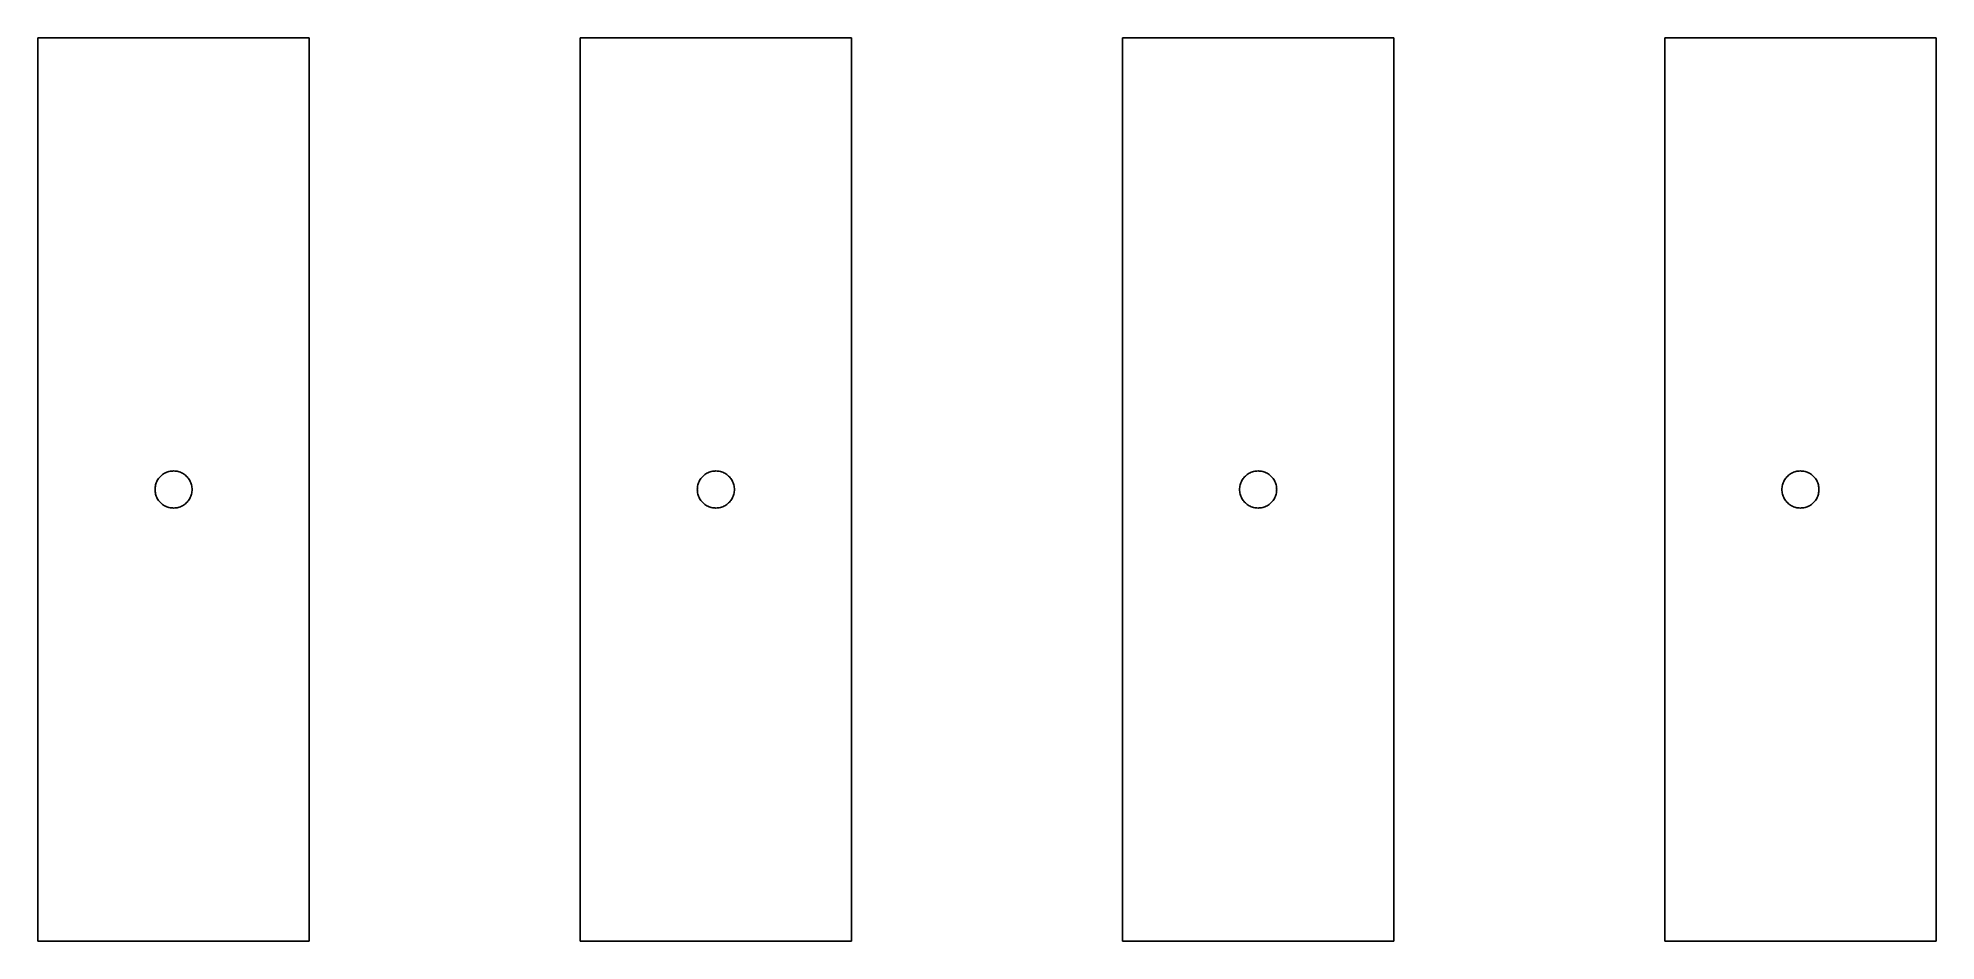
# Model space of a CAD drawing. Header units: metres. Extents: x -15 to 195, y -50 to 50.
import ezdxf

# ---------------------------------------------------------------- set-up
doc = ezdxf.new("R2010")
doc.units = ezdxf.units.M

msp = doc.modelspace()

# ---------------------------------------------------------------- linework, layer by layer
for p, q in [((15, 50), (-15, 50)), ((-15, 50), (-15, -50)), ((15, -50), (15, 50)), ((75, 50), (45, 50)), ((45, 50), (45, -50)), ((75, -50), (75, 50)), ((135, 50), (105, 50)), ((105, 50), (105, -50)), ((135, -50), (135, 50)), ((195, 50), (165, 50)), ((165, 50), (165, -50)), ((195, -50), (195, 50)), ((-2.04999, 0), (-2.04594, 0.128708)), ((-2.04594, -0.128708), (-2.04999, 0)), ((-2.04594, 0.128708), (-2.03383, 0.256927)), ((-2.03383, 0.256927), (-2.01369, 0.384125)), ((-2.01369, 0.384125), (-1.98558, 0.509811)), ((-1.98558, 0.509811), (-1.94966, 0.633484)), ((-1.94966, 0.633484), (-1.90604, 0.754654)), ((-1.90604, 0.754654), (-1.85489, 0.872833)), ((-1.85489, 0.872833), (-1.79642, 0.987595)), ((-1.79642, 0.987595), (-1.73087, 1.09843)), ((-1.73087, 1.09843), (-1.65848, 1.20496)), ((-1.65848, 1.20496), (-1.57954, 1.30672)), ((-1.57954, 1.30672), (-1.49438, 1.40332)), ((-1.49438, 1.40332), (-1.40332, 1.49438)), ((-1.40332, 1.49438), (-1.30672, 1.57954)), ((-1.30672, 1.57954), (-1.20496, 1.65848)), ((-1.20496, 1.65848), (-1.09843, 1.73087)), ((-1.09843, 1.73087), (-0.987595, 1.79642)), ((-0.987595, 1.79642), (-0.872833, 1.85489)), ((-0.872833, 1.85489), (-0.754654, 1.90604)), ((-0.754654, 1.90604), (-0.633484, 1.94966)), ((-0.633484, 1.94966), (-0.509811, 1.98558)), ((-0.509811, 1.98558), (-0.384125, 2.01369)), ((-0.384125, 2.01369), (-0.256927, 2.03383)), ((-0.256927, 2.03383), (-0.128708, 2.04594)), ((-0.128708, 2.04594), (0, 2.04999)), ((0, 2.04999), (0.128708, 2.04594)), ((0.128708, 2.04594), (0.256927, 2.03383)), ((0.256927, 2.03383), (0.384125, 2.01369)), ((0.384125, 2.01369), (0.509811, 1.98558)), ((0.509811, 1.98558), (0.633484, 1.94966)), ((0.633484, 1.94966), (0.754654, 1.90604)), ((0.754654, 1.90604), (0.872833, 1.85489)), ((0.872833, 1.85489), (0.987595, 1.79642)), ((0.987595, 1.79642), (1.09843, 1.73087)), ((1.09843, 1.73087), (1.20496, 1.65848)), ((1.20496, 1.65848), (1.30672, 1.57954)), ((1.30672, 1.57954), (1.40332, 1.49438)), ((1.40332, 1.49438), (1.49438, 1.40332)), ((1.49438, 1.40332), (1.57954, 1.30672)), ((1.57954, 1.30672), (1.65848, 1.20496)), ((1.65848, 1.20496), (1.73087, 1.09843)), ((1.73087, 1.09843), (1.79642, 0.987595)), ((1.79642, 0.987595), (1.85489, 0.872833)), ((1.85489, 0.872833), (1.90604, 0.754654)), ((1.90604, 0.754654), (1.94966, 0.633484)), ((1.94966, 0.633484), (1.98558, 0.509811)), ((1.98558, 0.509811), (2.01369, 0.384125)), ((2.01369, 0.384125), (2.03383, 0.256927)), ((2.03383, 0.256927), (2.04594, 0.128708)), ((2.04594, 0.128708), (2.04999, 0)), ((2.04999, 0), (2.04594, -0.128708)), ((57.95, 0), (57.954, 0.128708)), ((57.954, -0.128708), (57.95, 0)), ((57.954, 0.128708), (57.9662, 0.256927)), ((57.9662, 0.256927), (57.9863, 0.384125)), ((57.9863, 0.384125), (58.0144, 0.509811)), ((58.0144, 0.509811), (58.0503, 0.633484)), ((58.0503, 0.633484), (58.0939, 0.754654)), ((58.0939, 0.754654), (58.1451, 0.872833)), ((58.1451, 0.872833), (58.2036, 0.987595)), ((58.2036, 0.987595), (58.2691, 1.09843)), ((58.2691, 1.09843), (58.3415, 1.20496)), ((58.3415, 1.20496), (58.4204, 1.30672)), ((58.4204, 1.30672), (58.5056, 1.40332)), ((58.5056, 1.40332), (58.5967, 1.49438)), ((58.5967, 1.49438), (58.6933, 1.57954)), ((58.6933, 1.57954), (58.795, 1.65848)), ((58.795, 1.65848), (58.9016, 1.73087)), ((58.9016, 1.73087), (59.0124, 1.79642)), ((59.0124, 1.79642), (59.1272, 1.85489)), ((59.1272, 1.85489), (59.2453, 1.90604)), ((59.2453, 1.90604), (59.3665, 1.94966)), ((59.3665, 1.94966), (59.4902, 1.98558)), ((59.4902, 1.98558), (59.6159, 2.01369)), ((59.6159, 2.01369), (59.7431, 2.03383)), ((59.7431, 2.03383), (59.8713, 2.04594)), ((59.8713, 2.04594), (60, 2.04999)), ((60, 2.04999), (60.1287, 2.04594)), ((60.1287, 2.04594), (60.2569, 2.03383)), ((60.2569, 2.03383), (60.3841, 2.01369)), ((60.3841, 2.01369), (60.5098, 1.98558)), ((60.5098, 1.98558), (60.6335, 1.94966)), ((60.6335, 1.94966), (60.7547, 1.90604)), ((60.7547, 1.90604), (60.8728, 1.85489)), ((60.8728, 1.85489), (60.9876, 1.79642)), ((60.9876, 1.79642), (61.0984, 1.73087)), ((61.0984, 1.73087), (61.205, 1.65848)), ((61.205, 1.65848), (61.3067, 1.57954)), ((61.3067, 1.57954), (61.4033, 1.49438)), ((61.4033, 1.49438), (61.4944, 1.40332)), ((61.4944, 1.40332), (61.5795, 1.30672)), ((61.5795, 1.30672), (61.6585, 1.20496)), ((61.6585, 1.20496), (61.7309, 1.09843)), ((61.7309, 1.09843), (61.7964, 0.987595)), ((61.7964, 0.987595), (61.8549, 0.872833)), ((61.8549, 0.872833), (61.906, 0.754654)), ((61.906, 0.754654), (61.9497, 0.633484)), ((61.9497, 0.633484), (61.9856, 0.509811)), ((61.9856, 0.509811), (62.0137, 0.384125)), ((62.0137, 0.384125), (62.0338, 0.256927)), ((62.0338, 0.256927), (62.0459, 0.128708)), ((62.0459, 0.128708), (62.05, 0)), ((62.05, 0), (62.0459, -0.128708)), ((117.95, 0), (117.954, 0.128708)), ((117.954, -0.128708), (117.95, 0)), ((117.954, 0.128708), (117.966, 0.256927)), ((117.966, 0.256927), (117.986, 0.384125)), ((117.986, 0.384125), (118.014, 0.509811)), ((118.014, 0.509811), (118.05, 0.633484)), ((118.05, 0.633484), (118.094, 0.754654)), ((118.094, 0.754654), (118.145, 0.872833)), ((118.145, 0.872833), (118.204, 0.987595)), ((118.204, 0.987595), (118.269, 1.09843)), ((118.269, 1.09843), (118.342, 1.20496)), ((118.342, 1.20496), (118.42, 1.30672)), ((118.42, 1.30672), (118.506, 1.40332)), ((118.506, 1.40332), (118.597, 1.49438)), ((118.597, 1.49438), (118.693, 1.57954)), ((118.693, 1.57954), (118.795, 1.65848)), ((118.795, 1.65848), (118.902, 1.73087)), ((118.902, 1.73087), (119.012, 1.79642)), ((119.012, 1.79642), (119.127, 1.85489)), ((119.127, 1.85489), (119.245, 1.90604)), ((119.245, 1.90604), (119.367, 1.94966)), ((119.367, 1.94966), (119.49, 1.98558)), ((119.49, 1.98558), (119.616, 2.01369)), ((119.616, 2.01369), (119.743, 2.03383)), ((119.743, 2.03383), (119.871, 2.04594)), ((119.871, 2.04594), (120, 2.04999)), ((120, 2.04999), (120.129, 2.04594)), ((120.129, 2.04594), (120.257, 2.03383)), ((120.257, 2.03383), (120.384, 2.01369)), ((120.384, 2.01369), (120.51, 1.98558)), ((120.51, 1.98558), (120.633, 1.94966)), ((120.633, 1.94966), (120.755, 1.90604)), ((120.755, 1.90604), (120.873, 1.85489)), ((120.873, 1.85489), (120.988, 1.79642)), ((120.988, 1.79642), (121.098, 1.73087)), ((121.098, 1.73087), (121.205, 1.65848)), ((121.205, 1.65848), (121.307, 1.57954)), ((121.307, 1.57954), (121.403, 1.49438)), ((121.403, 1.49438), (121.494, 1.40332)), ((121.494, 1.40332), (121.58, 1.30672)), ((121.58, 1.30672), (121.658, 1.20496)), ((121.658, 1.20496), (121.731, 1.09843)), ((121.731, 1.09843), (121.796, 0.987595)), ((121.796, 0.987595), (121.855, 0.872833)), ((121.855, 0.872833), (121.906, 0.754654)), ((121.906, 0.754654), (121.95, 0.633484)), ((121.95, 0.633484), (121.986, 0.509811)), ((121.986, 0.509811), (122.014, 0.384125)), ((122.014, 0.384125), (122.034, 0.256927)), ((122.034, 0.256927), (122.046, 0.128708)), ((122.046, 0.128708), (122.05, 0)), ((122.05, 0), (122.046, -0.128708)), ((177.95, 0), (177.954, 0.128708)), ((177.954, -0.128708), (177.95, 0)), ((177.954, 0.128708), (177.966, 0.256927)), ((177.966, 0.256927), (177.986, 0.384125)), ((177.986, 0.384125), (178.014, 0.509811)), ((178.014, 0.509811), (178.05, 0.633484)), ((178.05, 0.633484), (178.094, 0.754654)), ((178.094, 0.754654), (178.145, 0.872833)), ((178.145, 0.872833), (178.204, 0.987595)), ((178.204, 0.987595), (178.269, 1.09843)), ((178.269, 1.09843), (178.342, 1.20496)), ((178.342, 1.20496), (178.42, 1.30672)), ((178.42, 1.30672), (178.506, 1.40332)), ((178.506, 1.40332), (178.597, 1.49438)), ((178.597, 1.49438), (178.693, 1.57954)), ((178.693, 1.57954), (178.795, 1.65848)), ((178.795, 1.65848), (178.902, 1.73087)), ((178.902, 1.73087), (179.012, 1.79642)), ((179.012, 1.79642), (179.127, 1.85489)), ((179.127, 1.85489), (179.245, 1.90604)), ((179.245, 1.90604), (179.367, 1.94966)), ((179.367, 1.94966), (179.49, 1.98558)), ((179.49, 1.98558), (179.616, 2.01369)), ((179.616, 2.01369), (179.743, 2.03383)), ((179.743, 2.03383), (179.871, 2.04594)), ((179.871, 2.04594), (180, 2.04999)), ((180, 2.04999), (180.129, 2.04594)), ((180.129, 2.04594), (180.257, 2.03383)), ((180.257, 2.03383), (180.384, 2.01369)), ((180.384, 2.01369), (180.51, 1.98558)), ((180.51, 1.98558), (180.633, 1.94966)), ((180.633, 1.94966), (180.755, 1.90604)), ((180.755, 1.90604), (180.873, 1.85489)), ((180.873, 1.85489), (180.988, 1.79642)), ((180.988, 1.79642), (181.098, 1.73087)), ((181.098, 1.73087), (181.205, 1.65848)), ((181.205, 1.65848), (181.307, 1.57954)), ((181.307, 1.57954), (181.403, 1.49438)), ((181.403, 1.49438), (181.494, 1.40332)), ((181.494, 1.40332), (181.58, 1.30672)), ((181.58, 1.30672), (181.658, 1.20496)), ((181.658, 1.20496), (181.731, 1.09843)), ((181.731, 1.09843), (181.796, 0.987595)), ((181.796, 0.987595), (181.855, 0.872833)), ((181.855, 0.872833), (181.906, 0.754654)), ((181.906, 0.754654), (181.95, 0.633484)), ((181.95, 0.633484), (181.986, 0.509811)), ((181.986, 0.509811), (182.014, 0.384125)), ((182.014, 0.384125), (182.034, 0.256927)), ((182.034, 0.256927), (182.046, 0.128708)), ((182.046, 0.128708), (182.05, 0)), ((182.05, 0), (182.046, -0.128708)), ((-2.03383, -0.256927), (-2.04594, -0.128708)), ((-2.01369, -0.384125), (-2.03383, -0.256927)), ((-1.98558, -0.509811), (-2.01369, -0.384125)), ((-1.94966, -0.633484), (-1.98558, -0.509811)), ((-1.90604, -0.754654), (-1.94966, -0.633484)), ((-1.85489, -0.872833), (-1.90604, -0.754654)), ((-1.79642, -0.987595), (-1.85489, -0.872833)), ((-1.73087, -1.09843), (-1.79642, -0.987595)), ((-1.65848, -1.20496), (-1.73087, -1.09843)), ((-1.57954, -1.30672), (-1.65848, -1.20496)), ((-1.49438, -1.40332), (-1.57954, -1.30672)), ((-1.40332, -1.49438), (-1.49438, -1.40332)), ((-1.30672, -1.57954), (-1.40332, -1.49438)), ((-1.20496, -1.65848), (-1.30672, -1.57954)), ((-1.09843, -1.73087), (-1.20496, -1.65848)), ((-0.987595, -1.79642), (-1.09843, -1.73087)), ((-0.872833, -1.85489), (-0.987595, -1.79642)), ((-0.754654, -1.90604), (-0.872833, -1.85489)), ((-0.633484, -1.94966), (-0.754654, -1.90604)), ((-0.509811, -1.98558), (-0.633484, -1.94966)), ((-0.384125, -2.01369), (-0.509811, -1.98558)), ((-0.256927, -2.03383), (-0.384125, -2.01369)), ((-0.128708, -2.04594), (-0.256927, -2.03383)), ((0, -2.04999), (-0.128708, -2.04594)), ((0.128708, -2.04594), (0, -2.04999)), ((0.256927, -2.03383), (0.128708, -2.04594)), ((0.384125, -2.01369), (0.256927, -2.03383)), ((0.509811, -1.98558), (0.384125, -2.01369)), ((0.633484, -1.94966), (0.509811, -1.98558)), ((0.754654, -1.90604), (0.633484, -1.94966)), ((0.872833, -1.85489), (0.754654, -1.90604)), ((0.987595, -1.79642), (0.872833, -1.85489)), ((1.09843, -1.73087), (0.987595, -1.79642)), ((1.20496, -1.65848), (1.09843, -1.73087)), ((1.30672, -1.57954), (1.20496, -1.65848)), ((1.40332, -1.49438), (1.30672, -1.57954)), ((1.49438, -1.40332), (1.40332, -1.49438)), ((1.57954, -1.30672), (1.49438, -1.40332)), ((1.65848, -1.20496), (1.57954, -1.30672)), ((1.73087, -1.09843), (1.65848, -1.20496)), ((1.79642, -0.987595), (1.73087, -1.09843)), ((1.85489, -0.872833), (1.79642, -0.987595)), ((1.90604, -0.754654), (1.85489, -0.872833)), ((1.94966, -0.633484), (1.90604, -0.754654)), ((1.98558, -0.509811), (1.94966, -0.633484)), ((2.01369, -0.384125), (1.98558, -0.509811)), ((2.03383, -0.256927), (2.01369, -0.384125)), ((2.04594, -0.128708), (2.03383, -0.256927)), ((57.9662, -0.256927), (57.954, -0.128708)), ((57.9863, -0.384125), (57.9662, -0.256927)), ((58.0144, -0.509811), (57.9863, -0.384125)), ((58.0503, -0.633484), (58.0144, -0.509811)), ((58.0939, -0.754654), (58.0503, -0.633484)), ((58.1451, -0.872833), (58.0939, -0.754654)), ((58.2036, -0.987595), (58.1451, -0.872833)), ((58.2691, -1.09843), (58.2036, -0.987595)), ((58.3415, -1.20496), (58.2691, -1.09843)), ((58.4204, -1.30672), (58.3415, -1.20496)), ((58.5056, -1.40332), (58.4204, -1.30672)), ((58.5967, -1.49438), (58.5056, -1.40332)), ((58.6933, -1.57954), (58.5967, -1.49438)), ((58.795, -1.65848), (58.6933, -1.57954)), ((58.9016, -1.73087), (58.795, -1.65848)), ((59.0124, -1.79642), (58.9016, -1.73087)), ((59.1272, -1.85489), (59.0124, -1.79642)), ((59.2453, -1.90604), (59.1272, -1.85489)), ((59.3665, -1.94966), (59.2453, -1.90604)), ((59.4902, -1.98558), (59.3665, -1.94966)), ((59.6159, -2.01369), (59.4902, -1.98558)), ((59.7431, -2.03383), (59.6159, -2.01369)), ((59.8713, -2.04594), (59.7431, -2.03383)), ((60, -2.04999), (59.8713, -2.04594)), ((60.1287, -2.04594), (60, -2.04999)), ((60.2569, -2.03383), (60.1287, -2.04594)), ((60.3841, -2.01369), (60.2569, -2.03383)), ((60.5098, -1.98558), (60.3841, -2.01369)), ((60.6335, -1.94966), (60.5098, -1.98558)), ((60.7547, -1.90604), (60.6335, -1.94966)), ((60.8728, -1.85489), (60.7547, -1.90604)), ((60.9876, -1.79642), (60.8728, -1.85489)), ((61.0984, -1.73087), (60.9876, -1.79642)), ((61.205, -1.65848), (61.0984, -1.73087)), ((61.3067, -1.57954), (61.205, -1.65848)), ((61.4033, -1.49438), (61.3067, -1.57954)), ((61.4944, -1.40332), (61.4033, -1.49438)), ((61.5795, -1.30672), (61.4944, -1.40332)), ((61.6585, -1.20496), (61.5795, -1.30672)), ((61.7309, -1.09843), (61.6585, -1.20496)), ((61.7964, -0.987595), (61.7309, -1.09843)), ((61.8549, -0.872833), (61.7964, -0.987595)), ((61.906, -0.754654), (61.8549, -0.872833)), ((61.9497, -0.633484), (61.906, -0.754654)), ((61.9856, -0.509811), (61.9497, -0.633484)), ((62.0137, -0.384125), (61.9856, -0.509811)), ((62.0338, -0.256927), (62.0137, -0.384125)), ((62.0459, -0.128708), (62.0338, -0.256927)), ((117.966, -0.256927), (117.954, -0.128708)), ((117.986, -0.384125), (117.966, -0.256927)), ((118.014, -0.509811), (117.986, -0.384125)), ((118.05, -0.633484), (118.014, -0.509811)), ((118.094, -0.754654), (118.05, -0.633484)), ((118.145, -0.872833), (118.094, -0.754654)), ((118.204, -0.987595), (118.145, -0.872833)), ((118.269, -1.09843), (118.204, -0.987595)), ((118.342, -1.20496), (118.269, -1.09843)), ((118.42, -1.30672), (118.342, -1.20496)), ((118.506, -1.40332), (118.42, -1.30672)), ((118.597, -1.49438), (118.506, -1.40332)), ((118.693, -1.57954), (118.597, -1.49438)), ((118.795, -1.65848), (118.693, -1.57954)), ((118.902, -1.73087), (118.795, -1.65848)), ((119.012, -1.79642), (118.902, -1.73087)), ((119.127, -1.85489), (119.012, -1.79642)), ((119.245, -1.90604), (119.127, -1.85489)), ((119.367, -1.94966), (119.245, -1.90604)), ((119.49, -1.98558), (119.367, -1.94966)), ((119.616, -2.01369), (119.49, -1.98558)), ((119.743, -2.03383), (119.616, -2.01369)), ((119.871, -2.04594), (119.743, -2.03383)), ((120, -2.04999), (119.871, -2.04594)), ((120.129, -2.04594), (120, -2.04999)), ((120.257, -2.03383), (120.129, -2.04594)), ((120.384, -2.01369), (120.257, -2.03383)), ((120.51, -1.98558), (120.384, -2.01369)), ((120.633, -1.94966), (120.51, -1.98558)), ((120.755, -1.90604), (120.633, -1.94966)), ((120.873, -1.85489), (120.755, -1.90604)), ((120.988, -1.79642), (120.873, -1.85489)), ((121.098, -1.73087), (120.988, -1.79642)), ((121.205, -1.65848), (121.098, -1.73087)), ((121.307, -1.57954), (121.205, -1.65848)), ((121.403, -1.49438), (121.307, -1.57954)), ((121.494, -1.40332), (121.403, -1.49438)), ((121.58, -1.30672), (121.494, -1.40332)), ((121.658, -1.20496), (121.58, -1.30672)), ((121.731, -1.09843), (121.658, -1.20496)), ((121.796, -0.987595), (121.731, -1.09843)), ((121.855, -0.872833), (121.796, -0.987595)), ((121.906, -0.754654), (121.855, -0.872833)), ((121.95, -0.633484), (121.906, -0.754654)), ((121.986, -0.509811), (121.95, -0.633484)), ((122.014, -0.384125), (121.986, -0.509811)), ((122.034, -0.256927), (122.014, -0.384125)), ((122.046, -0.128708), (122.034, -0.256927)), ((177.966, -0.256927), (177.954, -0.128708)), ((177.986, -0.384125), (177.966, -0.256927)), ((178.014, -0.509811), (177.986, -0.384125)), ((178.05, -0.633484), (178.014, -0.509811)), ((178.094, -0.754654), (178.05, -0.633484)), ((178.145, -0.872833), (178.094, -0.754654)), ((178.204, -0.987595), (178.145, -0.872833)), ((178.269, -1.09843), (178.204, -0.987595)), ((178.342, -1.20496), (178.269, -1.09843)), ((178.42, -1.30672), (178.342, -1.20496)), ((178.506, -1.40332), (178.42, -1.30672)), ((178.597, -1.49438), (178.506, -1.40332)), ((178.693, -1.57954), (178.597, -1.49438)), ((178.795, -1.65848), (178.693, -1.57954)), ((178.902, -1.73087), (178.795, -1.65848)), ((179.012, -1.79642), (178.902, -1.73087)), ((179.127, -1.85489), (179.012, -1.79642)), ((179.245, -1.90604), (179.127, -1.85489)), ((179.367, -1.94966), (179.245, -1.90604)), ((179.49, -1.98558), (179.367, -1.94966)), ((179.616, -2.01369), (179.49, -1.98558)), ((179.743, -2.03383), (179.616, -2.01369)), ((179.871, -2.04594), (179.743, -2.03383)), ((180, -2.04999), (179.871, -2.04594)), ((180.129, -2.04594), (180, -2.04999)), ((180.257, -2.03383), (180.129, -2.04594)), ((180.384, -2.01369), (180.257, -2.03383)), ((180.51, -1.98558), (180.384, -2.01369)), ((180.633, -1.94966), (180.51, -1.98558)), ((180.755, -1.90604), (180.633, -1.94966)), ((180.873, -1.85489), (180.755, -1.90604)), ((180.988, -1.79642), (180.873, -1.85489)), ((181.098, -1.73087), (180.988, -1.79642)), ((181.205, -1.65848), (181.098, -1.73087)), ((181.307, -1.57954), (181.205, -1.65848)), ((181.403, -1.49438), (181.307, -1.57954)), ((181.494, -1.40332), (181.403, -1.49438)), ((181.58, -1.30672), (181.494, -1.40332)), ((181.658, -1.20496), (181.58, -1.30672)), ((181.731, -1.09843), (181.658, -1.20496)), ((181.796, -0.987595), (181.731, -1.09843)), ((181.855, -0.872833), (181.796, -0.987595)), ((181.906, -0.754654), (181.855, -0.872833)), ((181.95, -0.633484), (181.906, -0.754654)), ((181.986, -0.509811), (181.95, -0.633484)), ((182.014, -0.384125), (181.986, -0.509811)), ((182.034, -0.256927), (182.014, -0.384125)), ((182.046, -0.128708), (182.034, -0.256927)), ((-15, -50), (15, -50)), ((45, -50), (75, -50)), ((105, -50), (135, -50)), ((165, -50), (195, -50))]:
    msp.add_line(p, q)

doc.saveas('drawing.dxf')
